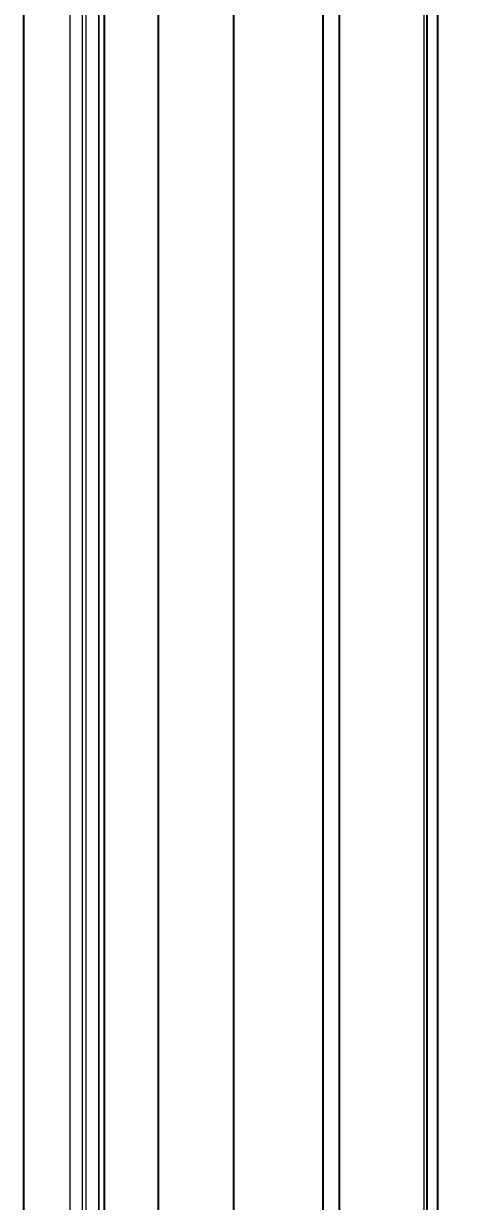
# Model space of a CAD drawing. Header units: millimetres. Extents: x -591 to 1706, y -1269 to 978.
# Drawn here: x 1435.3 to 1517.1, y -759.4 to -540.6 of the extents above; entities that cross this region are included whole.
import ezdxf

# ---------------------------------------------------------------- set-up
doc = ezdxf.new("R2010")
doc.units = ezdxf.units.MM
doc.layers.add('FORMAT', color=7, linetype='Continuous')
doc.styles.add('SLDTEXTSTYLE0', font='TXT', dxfattribs={"width": 0.75})
doc.dimstyles.new('SLDDIMSTYLE0', dxfattribs={"dimtxt": 20, "dimasz": 10, "dimexe": 0, "dimexo": 0.0625, "dimgap": 5, "dimtad": 2, "dimdec": 1, "dimrnd": 1e-09, "dimzin": 12, "dimdsep": 46, "dimtxsty": 'SLDTEXTSTYLE0', "dimsah": 1, "dimcen": 0.09, "dimadec": 0, "dimazin": 3, "dimtfac": 1, "dimtofl": 0, "dimtmove": 0, "dimatfit": 3, "dimfxl": 0, "dimfrac": 2, "dimtolj": 1, "dimtzin": 12, "dimarcsym": 0})

# ---------------------------------------------------------------- blocks, each defined once
blk = doc.blocks.new('_D_8')
at = {"layer": 'FORMAT'}
for p, q in [((1504.31, 665.86), (1705.61, 665.86)), ((1704.61, 665.86), (1704.61, -866.14)), ((1504.31, -866.14), (1705.61, -866.14))]:
    blk.add_line(p, q, dxfattribs=at)
for points in [[(1704.61, 665.86), (1703.08, 655.86), (1706.15, 655.86)], [(1704.61, -866.14), (1706.15, -856.14), (1703.08, -856.14)]]:
    blk.add_solid(points, dxfattribs=at)
at = {"layer": 'FORMAT', "insert": (1678.83, -129.7), "char_height": 20, "attachment_point": 1, "rotation": 90, "style": 'SLDTEXTSTYLE0'}
blk.add_mtext('1532', dxfattribs=at)

msp = doc.modelspace()

# ---------------------------------------------------------------- linework, layer by layer
at = {"color": 7, "linetype": 'Continuous', "lineweight": 25}
for p, q in [((1510.3, -977.64), (1510.3, 777.36)), ((1512.3, -977.64), (1512.3, 777.36)), ((1460.3, 744.36), (1460.3, -944.64)), ((1450.3, 714.86), (1450.3, -915.14)), ((1435.3, 699.86), (1435.3, -900.14)), ((1474.3, -425.32), (1474.3, -845.14)), ((1491, -834.14), (1491, -425.64)), ((1494, -834.14), (1494, -425.64))]:
    msp.add_line(p, q, dxfattribs=at)
at = {"color": 8, "linetype": 'Continuous', "lineweight": 18}
for p, q in [((1509.7, 774.76), (1509.7, -975.04)), ((1449.2, 713.76), (1449.2, -914.04)), ((1449.3, 713.86), (1449.3, -914.14)), ((1446.89, 711.45), (1446.89, -911.74)), ((1446.2, 710.76), (1446.2, -911.04)), ((1443.89, 708.45), (1443.89, -908.74))]:
    msp.add_line(p, q, dxfattribs=at)

# ---------------------------------------------------------------- dimensions: what is measured, and where the dimension line sits
at = {"layer": 'FORMAT'}
dim = msp.add_linear_dim(base=(1704.61, -866.14), p1=(1504.3, 665.86), p2=(1504.3, -866.14), angle=90, dimstyle='SLDDIMSTYLE0', dxfattribs=at)
dim.commit()
dim.dimension.update_dxf_attribs({"geometry": '_D_8', "text_midpoint": (1704.61, -100.14), "dimtype": 160})

doc.saveas('drawing.dxf')
